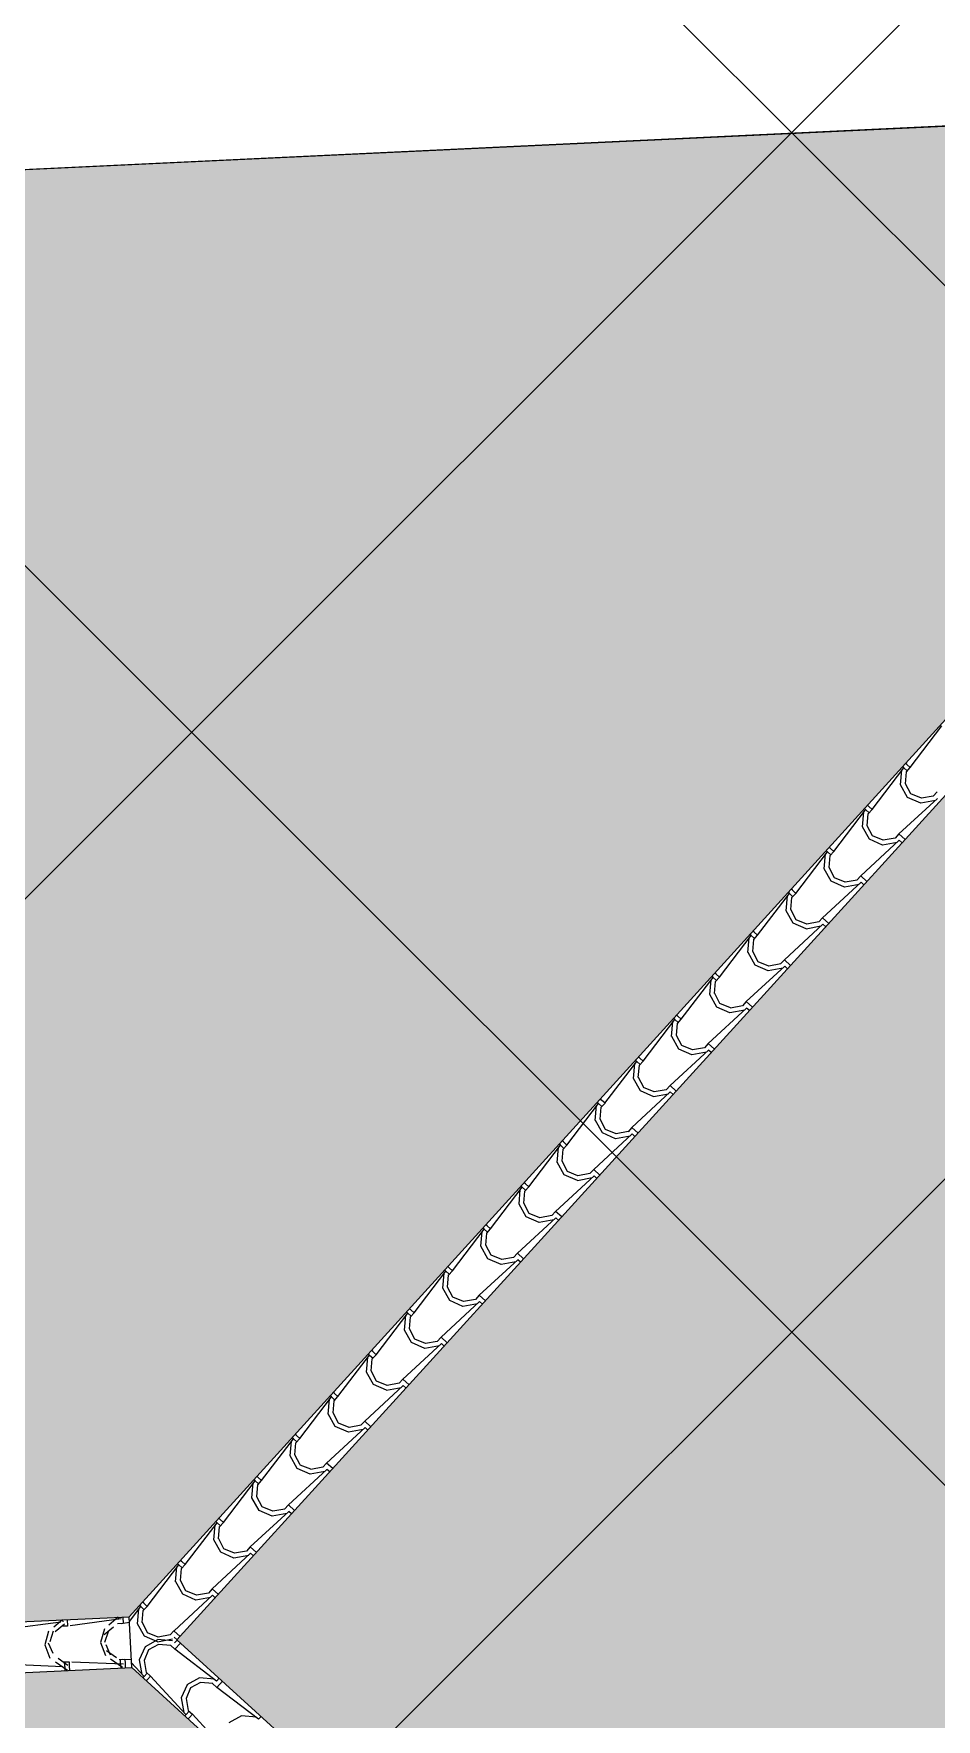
# Model space of a CAD drawing. Header units: millimetres. Extents: x 648844 to 649530, y 1246379 to 1246752.
# Drawn here: x 649265.346 to 649268.005, y 1246557.24 to 1246562.208 of the extents above; entities that cross this region are included whole.
import ezdxf

# ---------------------------------------------------------------- set-up
doc = ezdxf.new("R2010")
doc.units = ezdxf.units.MM
doc.header["$LTSCALE"] = 20
doc.header["$MEASUREMENT"] = 0
doc.layers.get('0').update_dxf_attribs({"linetype": 'CONTINUOUS'})
doc.layers.add('TECHO', color=30, linetype='CONTINUOUS')

# ---------------------------------------------------------------- blocks, each defined once
blk = doc.blocks.new('TEJA45')
at = {"layer": 'TECHO'}
for p, q in [((-4.208953512586021, 0.2211322352363077), (-4.109701061240322, 0.3392897448678482)), ((-4.064779074935451, 0.2329417467835526), (-4.102589440822697, 0.2518469700009405)), ((-4.327111233058744, 0.1029747646333448), (-4.227858781713046, 0.2211322742648854)), ((-4.239812853073012, 0.1713401743586012), (-4.233904929582685, 0.2150585306113157)), ((-4.227810367979828, 0.2211215300161697), (-4.231377427570827, 0.2246885896071689)), ((-4.227810367979856, 0.2211215300161555), (-4.218357764528953, 0.2116689265652525)), ((-4.22543441201104, 0.1740559099816537), (-4.220708144748663, 0.2095031192584038)), ((-4.218357764528932, 0.2305741334670763), (-4.221924824119924, 0.2341411930580684)), ((-4.220720915391588, 0.2093057757025285), (-4.208905161077958, 0.2211215300161555)), ((-4.208905161078029, 0.2211215300161768), (-4.218357764528932, 0.2305741334670799)), ((-4.015114720131734, 0.2447457064788843), (-4.133272229763278, 0.1454932551331858)), ((-4.021141968616334, 0.2387066798935287), (-4.064860324869052, 0.2327987564032057)), ((-4.007153867256569, 0.2367801155654625), (-4.015126790334541, 0.2447530386434345)), ((-4.220721201728708, 0.1336518094182217), (-4.239626424946096, 0.1714621753054679)), ((-4.211077922346732, 0.1433176928587514), (-4.225256836069491, 0.1740387297609587)), ((-4.381066017177957, 0.06124925080029442), (-4.346016502185769, 0.1029748036619225)), ((-4.345967911116098, 0.1029639868798995), (-4.349534970707083, 0.106531046470888)), ((-4.345967911116134, 0.1029639868798853), (-4.336515307665231, 0.09351138342898224)), ((-4.336515307665202, 0.1124165903308096), (-4.340082367256187, 0.1159836499217981)), ((-4.338878458527866, 0.0911482325662547), (-4.327062704214235, 0.1029639868798817)), ((-4.327062704214299, 0.1029639868798995), (-4.336515307665202, 0.1124165903308025)), ((-4.13327219073485, 0.1265879860060402), (-4.251429700366394, 0.02733553466034166)), ((-4.182936806183349, 0.1147842169048019), (-4.220747172070595, 0.1336894401221898)), ((-4.180386229499931, 0.1291267163465832), (-4.211107266402138, 0.1433056300693423)), ((-4.139300345048383, 0.1205481043372068), (-4.183018701301101, 0.1146401808468838)), ((-4.144961878098442, 0.1337013799390085), (-4.180409087375189, 0.1289751126766348)), ((-4.133284333470989, 0.14550070240902), (-4.14510008778462, 0.133684948095393)), ((-4.115858806941944, 0.1280751758800847), (-4.133284333470819, 0.1455007024089596)), ((-4.12531141039284, 0.1186225724291852), (-4.133284333470812, 0.1265954955071535)), ((-4.381066017177965, 0.07500000000003837), (-4.381066017177972, -0.07499999999996376)), ((-4.35797142862927, 0.05318179792661226), (-4.352063505138943, 0.09690015417932685)), ((-4.338878731607451, 0.01549407817028481), (-4.357783954824839, 0.05330444405753099)), ((-4.343591862625289, 0.05589942889270816), (-4.338865595362911, 0.09134663816945832)), ((-4.329234331117675, 0.02516122966800793), (-4.343413244840434, 0.05588226657021522)), ((-4.30109453743124, -0.003373312973963039), (-4.338904903318486, 0.01553191024342482)), ((-4.30109453743124, 0.003373312974005671), (-4.338904903318486, -0.01553191024338219)), ((-4.298542692691456, 0.01097030757607342), (-4.329263729593663, 0.02514922129883246)), ((-4.257458721482493, -0.002389528778763861), (-4.301177077735211, 0.003518394711559125)), ((-4.257458721483125, 0.002389528780526007), (-4.301177077735844, -0.003518394709796979)), ((-4.263118359186514, 0.01554392932484205), (-4.29856556846326, 0.01081766206246826)), ((-4.251441876607267, 0.02734315927274977), (-4.263257630920897, 0.01552740495912275)), ((-4.234016350078214, 0.009917632743814409), (-4.251441876607089, 0.02734315927269293)), ((-4.243468953529117, 0.0004650292929184729), (-4.251441876607082, 0.008437952370883295)), ((-4.338878731607565, -0.01549407817016046), (-4.357783954824953, -0.05330444405740664)), ((-4.329234331119117, -0.0251612296676953), (-4.343413244841877, -0.05588226656990258)), ((-4.298542692692415, -0.01097030757503248), (-4.329263729594622, -0.02514922129779151)), ((-4.26311835918694, -0.01554392932355597), (-4.298565568463687, -0.01081766206118218)), ((-4.251441876607259, -0.0273431592726503), (-4.26325763092089, -0.01552740495902327)), ((-4.243468953529124, -0.0004650292928261024), (-4.251441876607103, -0.008437952370801582)), ((-4.234016350078228, -0.009917632743729143), (-4.251441876607103, -0.02734315927260411)), ((-4.133272190734765, -0.1265879860058945), (-4.251429700366309, -0.027335534660196)), ((-4.381066017177957, -0.06124925080087706), (-4.346016502186039, -0.102974803662196)), ((-4.35797142863111, -0.05318179792779887), (-4.352063505140784, -0.09690015418051345)), ((-4.345967911116119, -0.1029639868798107), (-4.336515307665216, -0.09351138342890764)), ((-4.343591862623768, -0.05589942889180222), (-4.338865595361391, -0.09134663816855237)), ((-4.338878458527873, -0.09114823256618365), (-4.327062704214242, -0.1029639868798107)), ((-4.345967911116119, -0.1029639868798178), (-4.349534970707111, -0.1065310464708098)), ((-4.336515307665216, -0.1124165903307208), (-4.340082367256201, -0.1159836499217093)), ((-4.327062704214313, -0.1029639868798071), (-4.336515307665216, -0.1124165903307102)), ((-4.327111233059028, -0.1029747646336112), (-4.22785878171333, -0.2211322742651518)), ((-4.220721201728821, -0.133651809418069), (-4.239626424946209, -0.1714621753053152)), ((-4.211077922348551, -0.1433176928592701), (-4.22525683607131, -0.1740387297614774)), ((-4.182936806183335, -0.1147842169047451), (-4.220747172070581, -0.1336894401221329)), ((-4.18038622950089, -0.1291267163455458), (-4.211107266403097, -0.1433056300683049)), ((-4.139300345048618, -0.1205481043353416), (-4.183018701301336, -0.1146401808450186)), ((-4.144961878097952, -0.1337013799378433), (-4.180409087374699, -0.1289751126754695)), ((-4.133284333470982, -0.1455007024089205), (-4.145100087784613, -0.1336849480952935)), ((-4.125311410392847, -0.1186225724290999), (-4.133284333470819, -0.1265954955070754)), ((-4.115858806941951, -0.1280751758799994), (-4.133284333470826, -0.1455007024088779)), ((-4.015114720131677, -0.2447457064787315), (-4.133272229763222, -0.145493255133033)), ((-4.239812853075087, -0.1713401743580043), (-4.23390492958476, -0.2150585306107189)), ((-4.225434412009413, -0.1740559099816323), (-4.220708144747036, -0.2095031192583825)), ((-4.227810367979835, -0.2211215300160916), (-4.231377427570827, -0.22468858960708)), ((-4.227810367979849, -0.2211215300160809), (-4.218357764528946, -0.2116689265651779)), ((-4.218357764528939, -0.2305741334669946), (-4.221924824119924, -0.2341411930579831)), ((-4.220720915391595, -0.2093057757024575), (-4.208905161077965, -0.2211215300160845)), ((-4.208905161078043, -0.2211215300160916), (-4.218357764528946, -0.2305741334669946)), ((-4.208953512586156, -0.2211322352367517), (-4.109701061240457, -0.3392897448682923)), ((-4.064779074935444, -0.2329417467835064), (-4.10258944082269, -0.2518469700008943)), ((-4.062229766308533, -0.2472831251156791), (-4.092950803210741, -0.2614620388384381)), ((-4.021141968615652, -0.2387066798917949), (-4.06486032486837, -0.232798756401472)), ((-4.026805397007173, -0.2518588305523757), (-4.06225260628392, -0.2471325632900019)), ((-4.007153867256584, -0.2367801155653737), (-4.015126790334556, -0.2447530386433456)), ((-3.997701263805688, -0.2462327190162696), (-4.015126790334563, -0.2636582455451446)), ((-4.121654277518559, -0.2894985507918193), (-4.115746354028232, -0.3332169070445339)), ((-4.102563671850049, -0.2518095406659526), (-4.121468895067437, -0.2896199065531988)), ((-4.107276961395293, -0.2922123910696612), (-4.102550694132916, -0.3276596003464114)), ((-4.092921513577991, -0.2614741560508413), (-4.10710042730075, -0.2921951929530486)), ((-4.015126790334705, -0.2636582455451908), (-4.026942544648335, -0.2518424912315638)), ((-3.896957249528668, -0.3629034269514939), (-4.015114759160213, -0.2636509756057954)), ((-4.109652824843572, -0.3392790731523618), (-4.113219884434571, -0.3428461327433574)), ((-4.109652824843586, -0.3392790731523547), (-4.100200221392683, -0.3298264697014517)), ((-4.102563372255318, -0.3274633188387313), (-4.090747617941688, -0.3392790731523583)), ((-4.090747617941773, -0.3392790731523512), (-4.100200221392676, -0.3487316766032542)), ((-4.09079579211361, -0.3392897058395334), (-3.991543340767912, -0.457447215471074)), ((-4.100200221392676, -0.3487316766032613), (-4.103767280983661, -0.3522987361942498)), ((-3.984406141971292, -0.3699672719138363), (-4.003311365188679, -0.4077776378010824)), ((-3.974765104807034, -0.3796306192415919), (-3.988944018529793, -0.4103516561437992)), ((-3.946621343687561, -0.3510992766622749), (-3.984431709574807, -0.3700044998796628)), ((-3.94407330311784, -0.3654395338865797), (-3.974794340020047, -0.3796184476093387)), ((-3.902983592182693, -0.3568652554482519), (-3.946701948435411, -0.3509573319579289)), ((-3.908648915918178, -0.3700162811666665), (-3.944096125194925, -0.3652900139042927)), ((-3.896969247198427, -0.381815788681461), (-3.908785001512058, -0.370000034367834)), ((-3.888996324120313, -0.354937658701644), (-3.896969247198278, -0.3629105817796088)), ((-3.87954372066941, -0.3643902621525434), (-3.896969247198278, -0.3818157886814149)), ((-3.778799778925574, -0.4810611474243274), (-3.896957288557118, -0.3818086960786289)), ((-4.003495701961803, -0.4076569272274284), (-3.997587778471477, -0.451375283480143)), ((-3.989119510780938, -0.4103688721594914), (-3.984393243518561, -0.4458160814362415)), ((-3.984405829119041, -0.4456208619750051), (-3.97259007480541, -0.4574366162886321)), ((-3.991495281707294, -0.457436616288625), (-3.995062341298279, -0.4610036758796134)), ((-3.991495281707302, -0.457436616288625), (-3.982042678256398, -0.4479840128377219)), ((-3.982042678256391, -0.4668892197395316), (-3.985609737847383, -0.47045627933052)), ((-3.972590074805495, -0.457436616288625), (-3.982042678256398, -0.466889219739528)), ((-3.972638071640603, -0.4574471764428409), (-3.873385620294904, -0.5756046860743815)), ((-3.866248612092527, -0.4881250031617235), (-3.885153835309914, -0.5259353690489696)), ((-3.828463612439656, -0.4692568065410221), (-3.866273978326902, -0.4881620297584099)), ((-3.825916839927132, -0.4835959426574767), (-3.856637876829339, -0.4977748563802358)), ((-3.784825215747915, -0.4750238310049539), (-3.828543572000633, -0.4691159075146309)), ((-3.790492434830099, -0.4881737317808401), (-3.825939644106846, -0.4834474645184663)), ((-3.77881170406215, -0.4999733318177313), (-3.790627458375781, -0.4881575775041043)), ((-3.770838780984029, -0.4730952018379142), (-3.778811704062008, -0.4810681249158897)), ((-3.761386177533133, -0.4825478052888172), (-3.778811704062015, -0.4999733318176993)), ((-3.885337126405283, -0.5258153036612399), (-3.879429202914956, -0.5695336599139544)), ((-3.870962060166704, -0.5285253532484191), (-3.866235792904327, -0.5639725625251693)), ((-3.856608696036851, -0.4977870824339909), (-3.87078760975961, -0.5285081193361982)), ((-3.660642308322466, -0.5992188678971608), (-3.77879981795401, -0.4999664165514623)), ((-3.873337738571024, -0.5755941594249059), (-3.876904798162016, -0.5791612190158979)), ((-3.873337738571038, -0.5755941594248988), (-3.863885135120135, -0.5661415559739957)), ((-3.863885135120128, -0.585046762875816), (-3.86745219471112, -0.5886138224668045)), ((-3.866248285982763, -0.5637784051112789), (-3.854432531669133, -0.5755941594249059)), ((-3.854432531669225, -0.575594159424913), (-3.863885135120128, -0.585046762875816)), ((-3.854480351167879, -0.5756046470457967), (-3.755227899822181, -0.6937621566773373)), ((-3.710305881191751, -0.5874143364197764), (-3.748116247078997, -0.6063195596371642)), ((-3.666666839314047, -0.5931824065615281), (-3.710385195566765, -0.5872744830712051)), ((-3.652681237847766, -0.591252744974188), (-3.660654160925738, -0.5992256680521599)), ((-3.76717855084901, -0.643973680093243), (-3.761270627358684, -0.6876920363459575)), ((-3.748091082213755, -0.6062827344096036), (-3.766996305431142, -0.6440931002968497)), ((-3.738452287266668, -0.6159435456263971), (-3.752631200989427, -0.6466645825286044)), ((-3.707760376734775, -0.60175235142761), (-3.738481413636983, -0.615931265150369)), ((-3.672335953740216, -0.6063311823952517), (-3.707783163016963, -0.601604915132878)), ((-3.660654160925873, -0.6181308749540015), (-3.672469915239503, -0.6063151206403745)), ((-3.64322863439687, -0.6007053484250875), (-3.660654160925738, -0.6181308749539589)), ((-3.542484837719407, -0.7173765883699588), (-3.660642347350951, -0.6181241370242603)), ((-3.755180195434754, -0.6937517025611761), (-3.758747255025746, -0.6973187621521681)), ((-3.755180195434768, -0.693751702561169), (-3.745727591983865, -0.684299099110266)), ((-3.75280460955247, -0.6466818343373433), (-3.748078342290093, -0.6821290436140934)), ((-3.748090742846486, -0.6819359482475527), (-3.736274988532855, -0.6937517025611797)), ((-3.736274988532955, -0.693751702561169), (-3.745727591983858, -0.7032043060120721)), ((-3.736322630694985, -0.6937621176489728), (-3.637070179349287, -0.8119196272805134)), ((-3.745727591983851, -0.7032043060120756), (-3.749294651574843, -0.7067713656030641)), ((-3.629933552335011, -0.7244404656575156), (-3.648838775552399, -0.7622508315447618)), ((-3.620295878495718, -0.7341000088171477), (-3.634474792218477, -0.7648210457193549)), ((-3.592148149943888, -0.705571866298552), (-3.629958515831134, -0.7244770895159398)), ((-3.589603913543264, -0.7199087601981269), (-3.620324950445472, -0.7340876739208859)), ((-3.548508462881067, -0.7113409821179886), (-3.592226819133785, -0.7054330586276656)), ((-3.554179472650326, -0.7244886330096598), (-3.589626681927072, -0.719762365747286)), ((-3.542496617789595, -0.7362884180902718), (-3.554312372103226, -0.7244726637766448)), ((-3.534523694711496, -0.7094102881104618), (-3.54249661778946, -0.7173832111884266)), ((-3.525071091260592, -0.7188628915613613), (-3.542496617789467, -0.7362884180902363)), ((-3.424327367116369, -0.8355343088427567), (-3.542484876747913, -0.7362818574970582)), ((-3.649019975292497, -0.7621320565270508), (-3.64311205180217, -0.8058504127797654)), ((-3.634647158938243, -0.764838315426271), (-3.629920891675866, -0.8002855247030212)), ((-3.637022652298477, -0.8119092456974428), (-3.640589711889469, -0.8154763052884348)), ((-3.637022652298491, -0.8119092456974428), (-3.627570048847588, -0.8024566422465398)), ((-3.627570048847581, -0.821361849148353), (-3.631137108438573, -0.8249289087393414)), ((-3.629933199710209, -0.8000934913838265), (-3.618117445396578, -0.8119092456974535)), ((-3.618117445396678, -0.8119092456974499), (-3.627570048847581, -0.821361849148353)), ((-3.618164910222042, -0.8119195882522163), (-3.518912458876343, -0.9300770978837569)), ((-3.51177602245626, -0.8425981969054241), (-3.530681245673648, -0.8804085627926703)), ((-3.473990418696012, -0.8237293961773169), (-3.511800784583258, -0.8426346193947047)), ((-3.471447450351725, -0.8380651689686403), (-3.502168487253932, -0.8522440826913993)), ((-3.430350086447213, -0.8294995576745663), (-3.474068442699931, -0.8235916341842433)), ((-3.436022991562247, -0.8426460836238334), (-3.471470200838993, -0.8379198163614596)), ((-3.424339074653318, -0.854445961226542), (-3.436154828966949, -0.842630206912915)), ((-3.416366151575225, -0.827567831246732), (-3.42433907465319, -0.8355407543246969)), ((-3.406913548124322, -0.8370204346976315), (-3.424339074653197, -0.8544459612265065)), ((-3.530861399736224, -0.8802904329590646), (-3.524953476245898, -0.9240087892117792)), ((-3.516489708323888, -0.8829947965161011), (-3.511763441061511, -0.9184420057928513)), ((-3.502139469724781, -0.8522564720078947), (-3.51631838344754, -0.882977508910102)), ((-3.306169896513211, -0.9536920293156292), (-3.424327406144755, -0.8544395779699308)), ((-3.518865109162206, -0.9300667888337131), (-3.522432168753198, -0.9336338484247051)), ((-3.518865109162221, -0.9300667888337131), (-3.509412505711317, -0.92061418538281)), ((-3.50941250571131, -0.9395193922846232), (-3.512979565302302, -0.9430864518756117)), ((-3.511775656573931, -0.9182510345201003), (-3.499959902260301, -0.9300667888337273)), ((-3.499959902260414, -0.9300667888337202), (-3.509412505711317, -0.9395193922846232)), ((-3.500007189749233, -0.9300770588552822), (-3.400754738403535, -1.048234568486823)), ((-3.355832687448071, -0.9418869260560534), (-3.393643053335317, -0.9607921492734413)), ((-3.312191710013344, -0.9476581332311405), (-3.355910066266063, -0.9417502097408175)), ((-3.393618492577495, -0.9607559281533291), (-3.412523715794883, -0.9985662940405753)), ((-3.383983060954591, -0.9704129352002937), (-3.39816197467735, -1.001133972102501)), ((-3.353290987160214, -0.9562215777391607), (-3.384012024062422, -0.9704004914619198)), ((-3.317866510474161, -0.9608035342380035), (-3.353313719750908, -0.9560772669756297)), ((-3.306181531517041, -0.9726035043628123), (-3.317997285830671, -0.9607877500491853)), ((-3.298208608438955, -0.9457253743830059), (-3.30618153151692, -0.9536982974609707)), ((-3.288756004988052, -0.9551779778339053), (-3.30618153151692, -0.9726035043627768)), ((-3.188012425910209, -1.071849749788395), (-3.306169935541753, -0.9725972984426967)), ((-3.412702824179448, -0.9984488093946737), (-3.406794900689121, -1.042167165647388)), ((-3.40070756602595, -1.048224331969987), (-3.391254962575047, -1.038771728519084)), ((-3.398332257709647, -1.001151277605036), (-3.39360599044727, -1.036598486881786)), ((-3.393618113437654, -1.036408577656374), (-3.381802359124023, -1.048224331970001)), ((-3.400707566025936, -1.048224331969987), (-3.404274625616935, -1.051791391560982)), ((-3.391254962575033, -1.057676935420893), (-3.394822022166032, -1.061243995011893)), ((-3.381802359124137, -1.04822433196999), (-3.39125496257504, -1.057676935420893)), ((-3.381849469276574, -1.048234529458174), (-3.282597017930875, -1.166392039089715)), ((-3.275460962698737, -1.078913659401216), (-3.294366185916125, -1.116724025288462)), ((-3.265826652184032, -1.088569398391872), (-3.280005565906791, -1.119290435294079)), ((-3.237674956200188, -1.060044455934815), (-3.275485322087434, -1.078949679152203)), ((-3.235134523970345, -1.074377986510438), (-3.265855560872552, -1.088556900233197)), ((-3.194033333579469, -1.065816708787722), (-3.237751689832187, -1.059908785297399)), ((-3.199710029384271, -1.078960984852415), (-3.235157238661017, -1.074234717590041)), ((-3.188023988380763, -1.090761047499083), (-3.199839742694394, -1.078945293185456)), ((-3.180051065302678, -1.063882917519276), (-3.188023988380642, -1.071855840597241)), ((-3.170598461851775, -1.073335520970172), (-3.188023988380657, -1.090761047499054)), ((-3.069854955307157, -1.19000747026119), (-3.188012464938701, -1.090755018915491)), ((-3.294544248622685, -1.11660718583029), (-3.288636325132359, -1.160325542083005)), ((-3.280174807095413, -1.119307758693967), (-3.275448539833036, -1.154754967970717)), ((-3.282550022889659, -1.166381875106257), (-3.286117082480651, -1.169948934697253)), ((-3.28255002288968, -1.166381875106261), (-3.273097419438777, -1.156929271655358)), ((-3.27309741943877, -1.175834478557171), (-3.276664479029762, -1.179401538148159)), ((-3.275460570301377, -1.154566120792648), (-3.263644815987746, -1.166381875106275)), ((-3.263644815987867, -1.166381875106268), (-3.27309741943877, -1.175834478557171)), ((-3.263691748803474, -1.166392000061592), (-3.164439297457776, -1.284549509693132)), ((-3.119517224952311, -1.178201985813583), (-3.157327590839557, -1.197107209030971)), ((-3.075874957146496, -1.183975284344175), (-3.119593313399214, -1.178067360853852)), ((-3.08155354829529, -1.197118435466706), (-3.117000757572036, -1.192392168204332)), ((-3.061893522166407, -1.18204046065555), (-3.069866445244372, -1.190013383733515)), ((-3.052440918715504, -1.191493064106449), (-3.069866445244379, -1.208918590635328)), ((-3.176385673066171, -1.234765562264094), (-3.170477749575845, -1.278483918516809)), ((-3.157303432819972, -1.1970713906491), (-3.17620865603736, -1.234881756536346)), ((-3.162017356481186, -1.237464239782895), (-3.157291089218809, -1.272911449059645)), ((-3.147670243413842, -1.206725861584275), (-3.161849157136601, -1.237446898486482)), ((-3.116978060777157, -1.192534395280195), (-3.147699097679364, -1.206713309002954)), ((-3.069866445244486, -1.208918590635353), (-3.081682199558117, -1.197102836321726)), ((-2.951697484704049, -1.308165190734027), (-3.069854994335593, -1.208912739388328)), ((-3.164392479753388, -1.284539418242531), (-3.16795953934438, -1.288106477833523)), ((-3.16439247975341, -1.284539418242531), (-3.154939876302507, -1.275086814791628)), ((-3.157303027165099, -1.272723663928922), (-3.145487272851469, -1.284539418242549)), ((-3.145487272851589, -1.284539418242534), (-3.154939876302493, -1.293992021693438)), ((-3.145534028330822, -1.284549470664484), (-3.046281576985123, -1.402706980296024)), ((-3.154939876302493, -1.293992021693445), (-3.158506935893477, -1.297559081284433)), ((-3.0391459029412, -1.315229121896984), (-3.058051126158588, -1.35303948778423)), ((-3.029513834642891, -1.324882324775018), (-3.04369274836565, -1.355603361677225)), ((-3.001359493704399, -1.296359515692334), (-3.039169859591645, -1.315264738909722)), ((-2.998821597585632, -1.310690804050708), (-3.029542634487839, -1.324869717773467)), ((-2.957716580713537, -1.302133859900632), (-3.001434936966255, -1.296225936410309)), ((-2.963397067206301, -1.315275886081), (-2.998844276483048, -1.310549618818627)), ((-2.951708902108209, -1.327076133771623), (-2.963524656421839, -1.315260379457996)), ((-2.943735979030137, -1.30019800379182), (-2.951708902108109, -1.308170926869789)), ((-2.934283375579234, -1.309650607242723), (-2.951708902108116, -1.327076133771605)), ((-2.833540014100954, -1.426322911206864), (-2.951697523732498, -1.327070459861165)), ((-3.058227097509651, -1.352923938697906), (-3.052319174019324, -1.39664229495062)), ((-3.043859905866945, -1.355620720871823), (-3.039133638604568, -1.391067930148573)), ((-3.039145484028822, -1.390881207065195), (-3.027329729715191, -1.402696961378822)), ((-3.046234936617125, -1.402696961378805), (-3.049801996208117, -1.406264020969793)), ((-3.046234936617132, -1.402696961378801), (-3.036782333166229, -1.393244357927898)), ((-3.036782333166229, -1.412149564829722), (-3.040349392757221, -1.415716624420718)), ((-3.027329729715319, -1.402696961378808), (-3.036782333166222, -1.412149564829711)), ((-3.027376307857871, -1.402706941267724), (-2.928123856512173, -1.520864450899264)), ((-2.920988373062443, -1.433386853144871), (-2.93989359627983, -1.471197219032117)), ((-2.883201762456508, -1.414517045571095), (-2.921012128343754, -1.433422268788483)), ((-2.880665134394938, -1.428847212821609), (-2.911386171297146, -1.443026126544368)), ((-2.839558204278752, -1.420292435457334), (-2.883276560531471, -1.414384511967011)), ((-2.845240586117313, -1.433433336695291), (-2.88068779539406, -1.428707069432917)), ((-2.833551358971931, -1.445233676907893), (-2.845367113285562, -1.433417922594266)), ((-2.82557843589386, -1.418355546928094), (-2.833551358971832, -1.426328470006062)), ((-2.816125832442957, -1.427808150378997), (-2.833551358971832, -1.445233676907872)), ((-2.94006852195313, -1.471082315131714), (-2.934160598462803, -1.514800671384428)), ((-2.925702455252711, -1.473777201960754), (-2.920976187990334, -1.509224411237504)), ((-2.911357425872332, -1.4430387879666), (-2.925536339595091, -1.473759824868807)), ((-2.715382543497938, -1.544480631679626), (-2.833540053129482, -1.445228180333928)), ((-2.928077393480848, -1.520854504515079), (-2.931644453071847, -1.524421564106078)), ((-2.928077393480862, -1.520854504515082), (-2.918624790029959, -1.511401901064179)), ((-2.918624790029945, -1.530307107965989), (-2.922191849620937, -1.533874167556977)), ((-2.920987940892545, -1.509038750201469), (-2.909172186578914, -1.520854504515096)), ((-2.909172186579042, -1.520854504515082), (-2.918624790029945, -1.530307107965985)), ((-2.90921858738551, -1.520864411870264), (-2.809966136039812, -1.639021921501804)), ((-2.765044031208639, -1.53267457544986), (-2.802854397095885, -1.551579798667248)), ((-2.721399827845794, -1.538451011013787), (-2.765118184098512, -1.532543087523464)), ((-2.70742089275759, -1.536513090064368), (-2.715393815835554, -1.544486013142333)), ((-2.821909946396609, -1.589240691565525), (-2.816002022906282, -1.63295904781824)), ((-2.802830843183706, -1.551544584392804), (-2.821736066401094, -1.58935495028005)), ((-2.793201017101389, -1.561195251157347), (-2.807379930824148, -1.591916288059554)), ((-2.762508671203413, -1.547003621592122), (-2.793229708105621, -1.561182535314881)), ((-2.727084105028339, -1.551590787309578), (-2.762531314305086, -1.546864520047205)), ((-2.715393815835654, -1.563391220044164), (-2.727209570149284, -1.551575465730537)), ((-2.697968289306687, -1.545965693515264), (-2.715393815835561, -1.563391220044142)), ((-2.597225072894837, -1.662638352152463), (-2.715382582526381, -1.563385900806765)), ((-2.809919850344571, -1.639012047651349), (-2.813486909935563, -1.642579107242341)), ((-2.809919850344592, -1.639012047651342), (-2.800467246893689, -1.629559444200439)), ((-2.807545004638243, -1.591933683051483), (-2.802818737375866, -1.627380892328233)), ((-2.802830397756267, -1.627196293337743), (-2.791014643442637, -1.63901204765137)), ((-2.791014643442779, -1.639012047651352), (-2.800467246893682, -1.648464651102255)), ((-2.791060866912552, -1.639021882473511), (-2.691808415566854, -1.757179392105051)), ((-2.800467246893675, -1.648464651102259), (-2.80403430648466, -1.652031710693247)), ((-2.684673313304934, -1.669702315640684), (-2.703578536522322, -1.70751268152793)), ((-2.675044608331199, -1.679351714349746), (-2.689223522053958, -1.710072751251953)), ((-2.646886299960727, -1.650832105328611), (-2.684696665847973, -1.669737328545999)), ((-2.644352208011057, -1.665160030362259), (-2.675073244913264, -1.679338944085018)), ((-2.603241451412842, -1.656609586570244), (-2.64695980766556, -1.650701663079921)), ((-2.608927623939351, -1.669748237923873), (-2.644374833216098, -1.665021970661499)), ((-2.597236272699377, -1.681548763180434), (-2.609052027013007, -1.669733008866807)), ((-2.589263349621319, -1.654670633200642), (-2.597236272699284, -1.662643556278606)), ((-2.579810746170416, -1.664123236651537), (-2.597236272699291, -1.681548763180416)), ((-2.479067602291742, -1.780796072625296), (-2.597225111923287, -1.681543621279598)), ((-2.703751370840337, -1.707399067997532), (-2.69784344735001, -1.751117424250246)), ((-2.689387554024243, -1.710090164138617), (-2.684661286761866, -1.745537373415367)), ((-2.6917623072083, -1.757169590787623), (-2.695329366799299, -1.760736650378618)), ((-2.691762307208315, -1.757169590787623), (-2.682309703757412, -1.74771698733672)), ((-2.682309703757404, -1.766622194238533), (-2.685876763348396, -1.770189253829525)), ((-2.68467285461999, -1.745353836474017), (-2.672857100306359, -1.757169590787644)), ((-2.672857100306501, -1.757169590787626), (-2.682309703757404, -1.766622194238529)), ((-2.672903146439751, -1.757179353076573), (-2.573650695094052, -1.875336862708114)), ((-2.566515783426183, -1.787860046888596), (-2.585421006643571, -1.825670412775843)), ((-2.528728568712808, -1.768989635207362), (-2.566538934600054, -1.78789485842475)), ((-2.526195744820356, -1.783316439133152), (-2.556916781722563, -1.797495352855911)), ((-2.485083074978959, -1.774768162126826), (-2.528801431231678, -1.768860238636503)), ((-2.490771142848558, -1.787905688538405), (-2.526218352125305, -1.783179421276031)), ((-2.479078729563099, -1.799706306316704), (-2.49089448387673, -1.787890552003077)), ((-2.471105806485042, -1.772828176336908), (-2.479078729563014, -1.780801099414884)), ((-2.461653203034139, -1.782280779787811), (-2.479078729563021, -1.799706306316693)), ((-2.585592795284057, -1.825557444429538), (-2.579684871793731, -1.869275800682253)), ((-2.571230103409881, -1.828246645228447), (-2.566503836147504, -1.863693854505197)), ((-2.556888199560625, -1.797508177541324), (-2.571067113283384, -1.828229214443532)), ((-2.360910131688691, -1.898953793098098), (-2.479067641320235, -1.799701341752399)), ((-2.57360476407203, -1.8753271339239), (-2.577171823663022, -1.878894193514888)), ((-2.573604764072044, -1.875327133923896), (-2.564152160621141, -1.865874530472993)), ((-2.564152160621134, -1.88477973737481), (-2.567719220212119, -1.888346796965795)), ((-2.566515311483712, -1.863511379610291), (-2.554699557170082, -1.875327133923918)), ((-2.554699557170231, -1.8753271339239), (-2.564152160621134, -1.884779737374803)), ((-2.554745425967099, -1.875336823679472), (-2.4554929746214, -1.993494333311013)), ((-2.410570837464945, -1.887147165086127), (-2.448381203352191, -1.906052388303515)), ((-2.366924698544189, -1.892926737683524), (-2.410643054796907, -1.887018814193201)), ((-2.448358253547411, -1.906017778136452), (-2.467263476764799, -1.943828144023698)), ((-2.438731790789681, -1.915664640732071), (-2.452910704512441, -1.946385677634279)), ((-2.408039281628007, -1.901472847903293), (-2.438760318530214, -1.915651761626052)), ((-2.37261466176048, -1.906063139152575), (-2.408061871037226, -1.901336871890202)), ((-2.360921186426822, -1.917863849452974), (-2.372736940740452, -1.906048095139347)), ((-2.352948263348772, -1.890985719473182), (-2.360921186426737, -1.898958642551147)), ((-2.343495659897869, -1.900438322924082), (-2.360921186426744, -1.91786384945296)), ((-2.242752661085596, -2.017111513570935), (-2.36091017071714, -1.917859062225236)), ((-2.467434219727544, -1.943715820863346), (-2.461526296237217, -1.987434177116061)), ((-2.455447220935774, -1.993484677060167), (-2.445994617484871, -1.984032073609264)), ((-2.453072652795534, -1.946403126318273), (-2.448346385533156, -1.981850335595023)), ((-2.448357768347435, -1.981668922746564), (-2.436542014033805, -1.993484677060192)), ((-2.455447220935753, -1.993484677060163), (-2.459014280526745, -1.997051736651155)), ((-2.445994617484857, -2.002937280511077), (-2.449561677075849, -2.006504340102069)), ((-2.436542014033954, -1.993484677060167), (-2.445994617484857, -2.00293728051107)), ((-2.436587705494148, -1.993494294282709), (-2.337335254148449, -2.111651803914249)), ((-2.330200723668653, -2.024175509384364), (-2.349105946886041, -2.06198587527161)), ((-2.320575382019115, -2.03382110392365), (-2.334754295741874, -2.064542140825857)), ((-2.292413106217047, -2.005304694964895), (-2.330223472104294, -2.024209918182283)), ((-2.289882818437306, -2.01962925667419), (-2.320603855339513, -2.033808170396949)), ((-2.248766322111209, -2.011085313239978), (-2.292484678363927, -2.005177389749655)), ((-2.254458180670589, -2.024220589766987), (-2.289905389947336, -2.019494322504613)), ((-2.242763643290544, -2.036021392589245), (-2.254579397604175, -2.024205638275618)), ((-2.234790720212501, -2.009143262609456), (-2.242763643290466, -2.017116185687421)), ((-2.225338116761598, -2.018595866060352), (-2.242763643290473, -2.03602139258923)), ((-2.124595190482452, -2.135269234043804), (-2.242752700113996, -2.036016782698105)), ((-2.349275644170781, -2.061874197298959), (-2.343367720680455, -2.105592553551674)), ((-2.3349152021813, -2.064559607407208), (-2.330188934918922, -2.100006816683958)), ((-2.337289677799482, -2.111642220196437), (-2.340856737390475, -2.115209279787429)), ((-2.337289677799497, -2.111642220196437), (-2.327837074348594, -2.102189616745534)), ((-2.327837074348587, -2.121094823647347), (-2.331404133939571, -2.124661883238335)), ((-2.330200225211158, -2.099826465882838), (-2.318384470897527, -2.111642220196465)), ((-2.318384470897684, -2.11164222019644), (-2.327837074348587, -2.121094823647343)), ((-2.31842998502119, -2.111651764885952), (-2.219177533675492, -2.229809274517493)), ((-2.174255374969171, -2.123462224843657), (-2.212065740856417, -2.142367448061044)), ((-2.13060794567825, -2.129243888796434), (-2.174326301930968, -2.123335965306111)), ((-2.116633177076224, -2.12730080574573), (-2.124606100154196, -2.135273728823698)), ((-2.231117068614253, -2.180032573732767), (-2.225209145123927, -2.223750929985481)), ((-2.212043193789889, -2.142333240632247), (-2.230948417007276, -2.180143606519493)), ((-2.216757751567307, -2.182716088494338), (-2.21203148430493, -2.218163297771088)), ((-2.202418973248939, -2.151977567116056), (-2.216597886971698, -2.182698604018263)), ((-2.17172635524495, -2.137785665444323), (-2.202447392147157, -2.151964579167082)), ((-2.136301699582951, -2.1423780403811), (-2.171748908859698, -2.137651773118726)), ((-2.124606100154267, -2.154178935725515), (-2.136421854467898, -2.142363181411888)), ((-2.107180573625321, -2.136753409196629), (-2.124606100154203, -2.154178935725511)), ((-2.006437719879479, -2.253426954516531), (-2.124595229511023, -2.154174503170832)), ((-2.219132134663212, -2.229799763332714), (-2.222699194254211, -2.233366822923713)), ((-2.219132134663226, -2.229799763332704), (-2.209679531212323, -2.220347159881801)), ((-2.21204268207488, -2.217984009019112), (-2.20022692776125, -2.229799763332739)), ((-2.200226927761413, -2.229799763332711), (-2.209679531212316, -2.239252366783614)), ((-2.200272264548389, -2.229809235489022), (-2.10101981320269, -2.347966745120562)), ((-2.209679531212316, -2.239252366783628), (-2.213246590803301, -2.242819426374613)), ((-2.093885663911145, -2.260490971880152), (-2.112790887128533, -2.298301337767398)), ((-2.084262564478372, -2.270134030307631), (-2.098441478201131, -2.300855067209838)), ((-2.056097643721237, -2.241619754722393), (-2.093908009608484, -2.260524977939781)), ((-2.0535698920526, -2.25594207421446), (-2.084290928954807, -2.270120987937219)), ((-2.012449569244382, -2.247402464353016), (-2.0561679254971, -2.241494540862693)), ((-2.01814521849397, -2.260535490995387), (-2.053592427770717, -2.255809223733014)), ((-2.00644855701799, -2.272336478861785), (-2.01826431133162, -2.260520724548158)), ((-1.998475633939961, -2.245458348881996), (-2.006448557017933, -2.253431271959968)), ((-1.989023030489065, -2.254910952332899), (-2.00644855701794, -2.272336478861774)), ((-1.888280249276384, -2.371584674989364), (-2.006437758907929, -2.272332223643666)), ((-2.112958493057739, -2.298190950166578), (-2.107050569567413, -2.341909306419293)), ((-2.098600300952711, -2.300872569585966), (-2.093874033690334, -2.336319778862716)), ((-2.100974591526949, -2.347957306468984), (-2.104541651117941, -2.351524366059977)), ((-2.100974591526956, -2.347957306468981), (-2.091521988076053, -2.338504703018078)), ((-2.091521988076053, -2.357409909919891), (-2.095089047667038, -2.36097696951088)), ((-2.093885138938603, -2.336141552155386), (-2.082069384624972, -2.347957306469013)), ((-2.08206938462515, -2.347957306468984), (-2.091521988076053, -2.357409909919888)), ((-2.082114544075594, -2.347966706092084), (-1.982862092729896, -2.466124215723625)), ((-1.975728134032373, -2.378648703128039), (-1.994633357249761, -2.416459069015286)), ((-1.937939912473382, -2.359777284601172), (-1.975750278360628, -2.37868250781856)), ((-1.935413428861892, -2.374098482985353), (-1.9661344657641, -2.388277396708112)), ((-1.894291192809604, -2.365561039909714), (-1.938009549062322, -2.359653116419391)), ((-1.899988737404087, -2.378692941609803), (-1.935435946680833, -2.373966674347429)), ((-1.888291013881712, -2.390494021998055), (-1.900106768195343, -2.378678267684428)), ((-1.994799917501467, -2.416349326598581), (-1.988891994011141, -2.460067682851296)), ((-1.980442850338477, -2.419029050674897), (-1.9757165830761, -2.454476259951647)), ((-1.966106155707806, -2.388290493499209), (-1.980285069430565, -2.419011530401416)), ((-1.982817048390672, -2.466114849605258), (-1.986384107981671, -2.469681909196254)), ((-1.982817048390686, -2.466114849605255), (-1.973364444939783, -2.456662246154352)), ((-1.973364444939769, -2.475567453056165), (-1.976931504530761, -2.479134512647157)), ((-1.975727595802326, -2.45429909529166), (-1.963911841488695, -2.466114849605287)), ((-1.963911841488866, -2.466114849605262), (-1.973364444939769, -2.475567453056165)), ((-1.963956823602786, -2.466124176695153), (-1.864704372257087, -2.584281686326694))]:
    blk.add_line(p, q, dxfattribs=at)

msp = doc.modelspace()

# ---------------------------------------------------------------- hatches: boundary and pattern name
h = msp.add_hatch()
h.set_pattern_fill('ANSI37', color=4, scale=20, style=0)
h.set_pattern_definition([(45, (-526.4316489867633, -3378.367883687839), (-1.767766952966369, 1.767766952966369), []), (135, (-526.4316489867633, -3378.367883687839), (-1.767766952966369, -1.767766952966369), [])])
h.paths.add_polyline_path([(649227.1070225898, 1246567.94119936), (649231.6771613231, 1246532.207660218), (649229.0601248409, 1246515.25948995), (649314.6874600542, 1246516.703207979), (649306.9879679593, 1246570.059864507)])
h.paths.add_polyline_path([(649257.7023071024, 1246528.978252781), (649287.2058541841, 1246528.978252781), (649287.2058541841, 1246534.492441051), (649257.7023071024, 1246534.492441051)], flags=24)
at = {"layer": 'TECHO'}
h = msp.add_hatch(dxfattribs=at)
h.set_pattern_fill('SPANTILE', color=9, scale=0.2049999999999999, angle=129.4323210859899, style=0, pattern_type=2)
h.set_pattern_definition([(87.74676821294457, (649207.9057623179, 1246573.233910881), (-0.08817970664139449, -2.466951493089089), [0.1893117599999998, -4.543480804999995]), (182.7164682129447, (649207.913205465, 1246573.423076205), (-0.2144853189163159, 0.1950539616859043), [0.01639999999999999, -0.1885999999999999]), (2.716468212944592, (649207.7076585704, 1246573.429742097), (0.2144853189163159, -0.1950539616859043), [0.05739999999999996, -0.1475999999999999]), (272.7164682129446, (649207.7649940696, 1246573.432462487), (-0.1950539616859042, -0.2144853189163158), [0.02049999999999991, -0.1844999999999993]), (92.71646821294436, (649207.8970182074, 1246573.418203557), (0.1950539616859043, 0.2144853189163159), [0.02049999999999996, -0.1844999999999996]), (2.716468212944592, (649207.8960466393, 1246573.438680521), (0.2144853189163159, -0.1950539616859043), [0.01639999999999998, -0.1885999999999999]), (2.716468212944592, (649207.7084358248, 1246573.413360526), (0.2144853189163159, -0.1950539616859043), [0.04099999999999997, -0.1639999999999999]), (277.6861682129446, (649207.7493897526, 1246573.415303661), (0.3213560138387487, -2.447520304775329), [0.1893117599999994, -4.54348080499998]), (310.0203682129447, (649207.7498755368, 1246573.40506518), (-2.827169075412138, 3.354782399782272), [0.05412163999999996, -5.358033749999995]), (344.2815682129446, (649207.7846789715, 1246573.363618064), (0.4192550326950953, -0.1853379518768212), [0.05186130999999989, -0.5964054749999981]), (21.15136821294467, (649207.8346009393, 1246573.349568254), (-0.3998237064922338, -0.2242006747823756), [0.05186130999999986, -0.5964054749999975]), (55.41256821294454, (649207.8829683989, 1246573.368281589), (2.496835793769556, 3.607389769598898), [0.05412163999999995, -5.358033749999993]), (342.4915682129446, (649207.794237356, 1246573.378437722), (-2.291328278577727, 0.7122078298933845), [0.04150942499999995, -4.109424259999995]), (22.94136821294465, (649207.833823685, 1246573.365949826), (2.213602687684101, 0.9259527062702124), [0.04150942499999996, -4.109424259999995]), (55.31106821294457, (649207.8720498193, 1246573.38212968), (1.921394692214662, 2.759160663819573), [0.04387184499999998, -4.343319624999997]), (310.1218682129446, (649207.7659656375, 1246573.411985523), (-2.174002189794348, 2.564846898122638), [0.04387184499999996, -4.343319624999994])])
h.paths.add_polyline_path([(649262.6927244064, 1246557.402838177), (649258.2199208047, 1246561.47042689), (649269.6948797855, 1246562.014877783), (649265.6272910725, 1246557.542074182)])
h = msp.add_hatch(dxfattribs=at)
h.set_pattern_fill('SPANTILE', color=9, scale=0.2049999999999999, angle=399.4323210859899, style=0, pattern_type=2)
h.set_pattern_definition([(7.686168212944603, (649318.6342027358, 1246578.881671648), (-2.44752030477533, -0.3213560138387466), [0.1893117599999999, -4.543480804999997]), (272.7164682129446, (649318.8218135511, 1246578.906991643), (0.2144853189163159, -0.1950539616859044), [0.01639999999999991, -0.1885999999999993]), (92.71646821294436, (649318.8479108006, 1246578.702999257), (-0.2144853189163159, 0.1950539616859044), [0.05739999999999991, -0.1475999999999996]), (182.7164682129447, (649318.8451904103, 1246578.760334756), (-0.1950539616859043, -0.2144853189163158), [0.02049999999999999, -0.1844999999999999]), (2.716468212944592, (649318.8184954125, 1246578.890415759), (0.1950539616859044, 0.2144853189163157), [0.02049999999999998, -0.1844999999999999]), (92.71646821294436, (649318.8389723763, 1246578.891387326), (-0.2144853189163159, 0.1950539616859044), [0.01639999999999995, -0.1885999999999996]), (92.71646821294436, (649318.831529229, 1246578.702222003), (-0.2144853189163159, 0.1950539616859044), [0.04099999999999991, -0.1639999999999996]), (177.7467682129446, (649318.8295860935, 1246578.743175931), (-2.466951493089089, 0.08817970664139688), [0.1893117599999998, -4.543480804999994]), (145.4125682129447, (649318.8193476114, 1246578.742690147), (3.607389769598899, -2.496835793769554), [0.05412163999999994, -5.358033749999993]), (111.1513682129445, (649318.7747914786, 1246578.773412997), (-0.2242006747823754, 0.3998237064922338), [0.05186130999999988, -0.5964054749999979]), (74.28156821294452, (649318.7560781444, 1246578.821780456), (-0.1853379518768215, -0.4192550326950953), [0.05186130999999972, -0.5964054749999954]), (40.02036821294472, (649318.7701279527, 1246578.871702424), (3.354782399782272, 2.827169075412138), [0.05412163999999997, -5.358033749999996]), (112.9413682129445, (649318.78863957, 1246578.784331576), (0.9259527062702126, -2.213602687684102), [0.04150942499999996, -4.109424259999995]), (72.49156821294454, (649318.7724597161, 1246578.82255771), (0.7122078298933852, 2.291328278577726), [0.04150942499999982, -4.109424259999978]), (40.12186821294458, (649318.7849476114, 1246578.862144039), (2.56484689812264, 2.174002189794347), [0.04387184499999993, -4.343319624999991]), (145.3110682129446, (649318.8247134468, 1246578.759363188), (2.759160663819573, -1.921394692214664), [0.04387184499999998, -4.343319624999997])])
h.paths.add_polyline_path([(649270.2081236922, 1246553.435627701), (649265.7678235278, 1246557.473657634), (649269.8058534617, 1246561.9139578)])
h = msp.add_hatch(dxfattribs=at)
h.set_pattern_fill('SPANTILE', color=9, scale=0.1644999999999999, angle=219.4323210859899, style=0, pattern_type=2)
h.set_pattern_definition([(357.7467682129446, (649207.5505159601, 1246573.270775919), (-1.979578149332465, 0.07075883776833863), [0.1519111439999999, -3.645866304499999]), (92.71646821294436, (649207.7023095981, 1246573.264803248), (0.1565189107186891, 0.1721113900572389), [0.01315999999999998, -0.1513399999999996]), (272.7164682129446, (649207.7076585704, 1246573.429742097), (-0.1565189107186891, -0.1721113900572389), [0.04605999999999983, -0.1184399999999996]), (182.7164682129447, (649207.7098415174, 1246573.383733855), (-0.1721113900572389, 0.1565189107186891), [0.01645, -0.14805]), (2.716468212944592, (649207.698399596, 1246573.277792535), (0.1721113900572389, -0.1565189107186891), [0.01644999999999999, -0.1480499999999999]), (272.7164682129446, (649207.7148311111, 1246573.278572159), (-0.1565189107186891, -0.1721113900572389), [0.01315999999999996, -0.1513399999999993]), (272.7164682129446, (649207.6945133584, 1246573.429118398), (-0.1565189107186891, -0.1721113900572389), [0.03289999999999983, -0.1315999999999993]), (187.6861682129447, (649207.696072606, 1246573.396255367), (-1.963985805539228, -0.2578686062267038), [0.1519111439999989, -3.645866304499983]), (220.0203682129446, (649207.6878568486, 1246573.395865555), (2.69200831592285, 2.268630794659985), [0.04342931599999998, -4.299495374999998]), (254.2815682129447, (649207.6545980655, 1246573.367937922), (-0.1487224052865225, -0.3364265994065522), [0.04161553899999985, -0.4785790274999988]), (291.1513682129447, (649207.6433239506, 1246573.327878586), (-0.179907370740004, 0.3208341449657193), [0.04161553899999985, -0.4785790274999988]), (325.4125682129446, (649207.6583402598, 1246573.289066649), (2.894710327312288, -2.003558478415082), [0.04342931599999997, -4.299495374999997]), (252.4915682129446, (649207.666489938, 1246573.3602679), (0.5715033561827404, 1.838651228419687), [0.03330878249999998, -3.297562393999999]), (292.9413682129446, (649207.6564691631, 1246573.328502285), (0.743020586250976, -1.776281181092852), [0.03330878249999985, -3.29756239399999]), (325.3110682129446, (649207.6694525086, 1246573.297828143), (2.214058191211317, -1.541802082289326), [0.03520448049999998, -3.485249162499999]), (220.1218682129447, (649207.6934100027, 1246573.382954231), (2.058133242639873, 1.74450419620083), [0.03520448049999998, -3.485249162499998])])
h.paths.add_polyline_path([(649262.6998334398, 1246557.253006733), (649265.6344001058, 1246557.392242738), (649265.6272910725, 1246557.542074182), (649262.6927244064, 1246557.402838177)])
h = msp.add_hatch(dxfattribs=at)
h.set_pattern_fill('SPANTILE', color=9, scale=0.2049999999999999, angle=129.4323210859899, style=0, pattern_type=2)
h.set_pattern_definition([(277.6861682129446, (649209.6578861027, 1246536.305789723), (-0.3213560138387476, 2.447520304775329), [0.1893117599999998, -4.543480804999994]), (182.7164682129447, (649209.6832060979, 1246536.118178908), (-0.1950539616859044, -0.2144853189163158), [0.01639999999999999, -0.1885999999999999]), (2.716468212944592, (649209.479213712, 1246536.092081659), (0.1950539616859043, 0.2144853189163158), [0.05739999999999996, -0.1475999999999999]), (92.71646821294436, (649209.5365492111, 1246536.094802048), (-0.2144853189163158, 0.1950539616859043), [0.02049999999999996, -0.1844999999999996]), (272.7164682129446, (649209.6666302129, 1246536.121497046), (0.2144853189163158, -0.1950539616859043), [0.02049999999999991, -0.1844999999999993]), (2.716468212944592, (649209.6676017806, 1246536.101020082), (0.1950539616859043, 0.2144853189163158), [0.01639999999999998, -0.1885999999999999]), (2.716468212944592, (649209.4784364577, 1246536.10846323), (0.1950539616859043, 0.2144853189163158), [0.04099999999999997, -0.1639999999999999]), (87.74676821294453, (649209.5193903857, 1246536.110406365), (0.08817970664139571, 2.466951493089089), [0.1893117599999992, -4.543480804999977]), (55.41256821294454, (649209.5189046019, 1246536.120644847), (-2.496835793769554, -3.607389769598899), [0.05412163999999995, -5.358033749999993]), (21.15136821294467, (649209.5496274515, 1246536.16520098), (0.3998237064922338, 0.2242006747823755), [0.05186130999999985, -0.5964054749999974]), (344.2815682129446, (649209.5979949103, 1246536.183914314), (-0.4192550326950955, 0.1853379518768214), [0.05186130999999998, -0.5964054749999995]), (310.0203682129447, (649209.6479168787, 1246536.169864506), (2.827169075412139, -3.354782399782272), [0.05412163999999996, -5.358033749999995]), (22.94136821294465, (649209.5605460313, 1246536.151352889), (-2.213602687684102, -0.9259527062702122), [0.04150942499999996, -4.109424259999995]), (342.4915682129446, (649209.598772165, 1246536.167532743), (2.291328278577726, -0.7122078298933852), [0.04150942499999995, -4.109424259999994]), (310.1218682129446, (649209.6383584944, 1246536.155044847), (2.174002189794348, -2.56484689812264), [0.04387184499999993, -4.343319624999991]), (55.31106821294457, (649209.535577643, 1246536.115279012), (-1.921394692214663, -2.759160663819573), [0.04387184499999998, -4.343319624999997])])
h.paths.add_polyline_path([(649262.6998334398, 1246557.253006733), (649258.632244727, 1246552.780203132), (649270.1072037078, 1246553.324654025), (649265.6344001058, 1246557.392242738)])

# ---------------------------------------------------------------- linework, layer by layer
at = {"color": 9}
msp.add_lwpolyline([(649270.213150537, 1246553.329680868), (649269.8008266167, 1246562.01990463), (649258.1139739748, 1246561.465400046), (649258.5262978956, 1246552.775176286), (649270.2131505379, 1246553.329680868)], dxfattribs=at)
at = {"layer": 'TECHO', "color": 9}
for p, q in [((649258.1139739744, 1246561.465400045), (649269.8008266158, 1246562.01990463)), ((649265.6272910725, 1246557.542074182), (649269.6948797855, 1246562.014877783)), ((649265.7678235278, 1246557.473657634), (649269.8058534617, 1246561.9139578)), ((649262.6927244064, 1246557.402838177), (649265.6272910725, 1246557.542074182)), ((649265.7678235278, 1246557.473657634), (649270.2081236922, 1246553.435627701)), ((649262.6998334398, 1246557.253006733), (649265.6344001058, 1246557.392242738)), ((649265.6344001058, 1246557.392242738), (649270.1072037078, 1246553.324654025))]:
    msp.add_line(p, q, dxfattribs=at)

# ---------------------------------------------------------------- block references
at = {"color": 9, "xscale": -1, "rotation": 182.7164682207787}
msp.add_blockref('TEJA45', (649270.0069885767, 1246557.67479275), dxfattribs=at)

doc.saveas('drawing.dxf')
